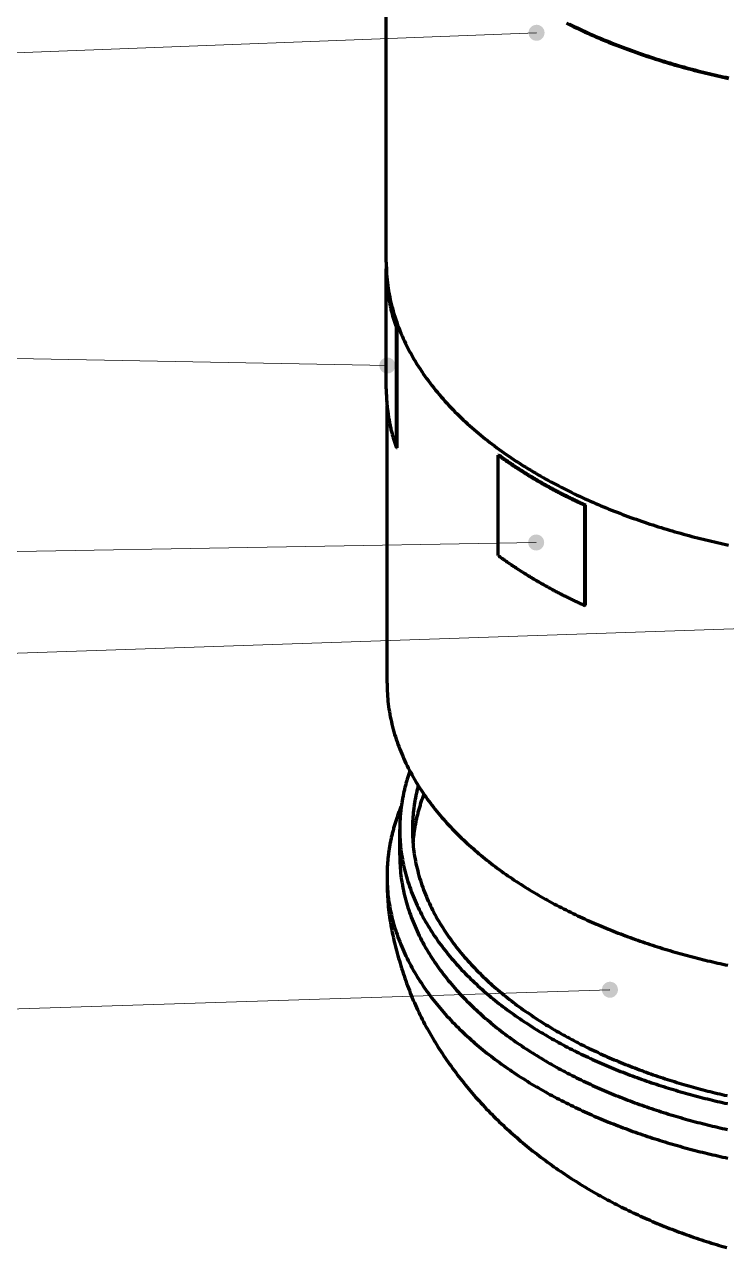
# Model space of a CAD drawing. Header units: millimetres. Extents: x 0 to 841, y 0 to 594.
# Drawn here: x 253.2 to 305.8, y 222.2 to 313.8 of the extents above; entities that cross this region are included whole.
import ezdxf

# ---------------------------------------------------------------- set-up
doc = ezdxf.new("R2010")
doc.units = ezdxf.units.MM
doc.layers.add('01-VISIBLE', color=7, linetype='CONTINUOUS', lineweight=70)
doc.layers.add('08-FINA', color=5, linetype='CONTINUOUS', lineweight=18)

msp = doc.modelspace()

# ---------------------------------------------------------------- hatches: boundary and pattern name
at = {"layer": '08-FINA'}
h = msp.add_hatch(color=7, dxfattribs=at)
h.dxf.hatch_style = 1
edge = h.paths.add_edge_path()
edge.add_arc((291.525, 313.132), 0.6, 0, 360)
h = msp.add_hatch(color=7, dxfattribs=at)
h.dxf.hatch_style = 1
edge = h.paths.add_edge_path()
edge.add_arc((280.352, 288.216), 0.6, 0, 360)
h = msp.add_hatch(color=7, dxfattribs=at)
h.dxf.hatch_style = 1
edge = h.paths.add_edge_path()
edge.add_arc((291.497, 274.962), 0.6, 0, 360)
h = msp.add_hatch(color=7, dxfattribs=at)
h.dxf.hatch_style = 1
edge = h.paths.add_edge_path()
edge.add_arc((297.021, 241.472), 0.6, 0, 360)

# ---------------------------------------------------------------- linework, layer by layer
at = {"layer": '01-VISIBLE'}
for p, q in [((280.269, 295.948), (280.269, 330.897)), ((280.269, 286.477), (280.269, 295.458)), ((281.091, 291.03), (281.032, 291.023)), ((281.032, 282.041), (281.032, 291.023)), ((281.091, 282.048), (281.091, 291.03)), ((280.329, 264.433), (280.329, 285.227)), ((281.091, 282.048), (281.032, 282.041)), ((288.698, 281.521), (288.651, 281.499)), ((288.651, 273.988), (288.651, 281.499)), ((295.188, 277.774), (295.151, 277.746)), ((295.151, 270.235), (295.151, 277.746)), ((295.188, 270.262), (295.188, 277.774)), ((295.188, 270.262), (295.151, 270.235)), ((281.279, 251.544), (281.279, 253.483))]:
    msp.add_line(p, q, dxfattribs=at)
for points in [[(293.764, 313.847), (293.959, 313.75), (294.155, 313.654), (294.351, 313.559), (294.548, 313.465), (294.745, 313.372), (294.943, 313.28), (295.141, 313.19), (295.34, 313.1), (295.539, 313.011), (295.738, 312.923), (295.938, 312.836), (296.138, 312.75), (296.339, 312.665), (296.54, 312.581), (296.742, 312.498), (296.944, 312.416), (297.146, 312.335), (297.349, 312.255), (297.552, 312.176), (297.755, 312.097), (297.959, 312.02), (298.163, 311.944), (298.368, 311.868), (298.572, 311.793), (298.777, 311.72), (298.983, 311.647), (299.189, 311.575), (299.395, 311.504), (299.601, 311.433), (299.808, 311.364), (300.015, 311.296), (300.222, 311.228), (300.429, 311.161), (300.637, 311.095), (300.845, 311.03), (301.053, 310.966), (301.262, 310.903), (301.471, 310.841), (301.68, 310.779), (301.889, 310.718), (302.099, 310.658), (302.309, 310.599), (302.519, 310.541), (302.729, 310.484), (302.939, 310.427), (303.15, 310.371), (303.361, 310.316), (303.572, 310.262), (303.783, 310.209), (303.995, 310.156), (304.207, 310.104), (304.419, 310.053), (304.631, 310.003), (304.843, 309.954), (305.056, 309.905), (305.268, 309.857), (305.481, 309.81), (305.694, 309.764), (305.907, 309.719)], [(293.998, 313.776), (294.194, 313.68), (294.39, 313.586), (294.586, 313.492), (294.783, 313.399), (294.98, 313.308), (295.178, 313.217), (295.377, 313.127), (295.575, 313.038), (295.775, 312.951), (295.974, 312.864), (296.174, 312.778), (296.375, 312.693), (296.575, 312.61), (296.777, 312.527), (296.978, 312.445), (297.18, 312.364), (297.383, 312.284), (297.585, 312.205), (297.788, 312.126), (297.992, 312.049), (298.196, 311.973), (298.4, 311.897), (298.604, 311.823), (298.809, 311.749), (299.014, 311.676), (299.219, 311.604), (299.425, 311.533), (299.631, 311.463), (299.838, 311.394), (300.044, 311.326), (300.251, 311.258), (300.458, 311.192), (300.666, 311.126), (300.873, 311.061), (301.081, 310.997), (301.29, 310.934), (301.498, 310.871), (301.707, 310.81), (301.916, 310.749), (302.125, 310.689), (302.335, 310.63), (302.544, 310.572), (302.754, 310.515), (302.965, 310.458), (303.175, 310.403), (303.385, 310.348), (303.596, 310.294), (303.807, 310.24), (304.019, 310.188), (304.23, 310.136), (304.442, 310.085), (304.653, 310.035), (304.865, 309.986), (305.077, 309.937), (305.29, 309.89), (305.502, 309.843), (305.715, 309.797), (305.928, 309.751)], [(280.269, 295.948), (280.271, 295.73), (280.276, 295.512), (280.285, 295.295), (280.298, 295.077), (280.314, 294.86), (280.334, 294.643), (280.358, 294.426), (280.385, 294.21), (280.416, 293.994), (280.45, 293.779), (280.488, 293.564), (280.529, 293.35), (280.574, 293.137), (280.622, 292.924), (280.673, 292.712), (280.728, 292.501), (280.786, 292.291), (280.847, 292.082), (280.912, 291.874), (280.979, 291.667), (281.05, 291.46), (281.124, 291.255), (281.201, 291.051), (281.281, 290.849), (281.363, 290.647), (281.449, 290.446), (281.537, 290.247), (281.629, 290.049), (281.723, 289.853), (281.819, 289.657), (281.919, 289.463), (282.02, 289.271), (282.125, 289.079), (282.232, 288.889), (282.341, 288.701), (282.453, 288.513), (282.566, 288.328), (282.683, 288.143), (282.801, 287.96), (282.922, 287.779), (283.045, 287.599), (283.169, 287.42), (283.296, 287.243), (283.425, 287.067), (283.556, 286.893), (283.689, 286.72), (283.824, 286.548), (283.96, 286.378), (284.098, 286.21), (284.238, 286.043), (284.38, 285.877), (284.523, 285.713), (284.668, 285.55), (284.815, 285.389), (284.963, 285.229), (285.113, 285.071), (285.264, 284.914), (285.417, 284.758), (285.571, 284.604), (285.726, 284.451), (285.883, 284.3), (286.041, 284.15), (286.2, 284.001), (286.361, 283.854), (286.523, 283.708), (286.686, 283.563), (286.851, 283.42), (287.016, 283.278), (287.183, 283.138), (287.35, 282.999), (287.519, 282.861), (287.689, 282.724), (287.86, 282.589), (288.032, 282.455), (288.205, 282.322), (288.379, 282.191), (288.554, 282.061), (288.729, 281.932), (288.906, 281.804), (289.084, 281.678), (289.262, 281.553), (289.441, 281.429), (289.622, 281.306), (289.803, 281.185), (289.984, 281.064), (290.167, 280.945), (290.35, 280.827), (290.534, 280.711), (290.719, 280.595), (290.904, 280.481), (291.091, 280.367), (291.278, 280.255), (291.465, 280.144), (291.653, 280.034), (291.842, 279.925), (292.032, 279.818), (292.222, 279.711), (292.413, 279.606), (292.604, 279.502), (292.796, 279.398), (292.989, 279.296), (293.182, 279.195), (293.375, 279.095), (293.569, 278.996), (293.764, 278.898), (293.959, 278.801), (294.155, 278.705), (294.351, 278.61), (294.548, 278.516), (294.745, 278.424), (294.943, 278.332), (295.141, 278.241), (295.34, 278.151), (295.539, 278.062), (295.738, 277.974), (295.938, 277.888), (296.138, 277.802), (296.339, 277.717), (296.54, 277.633), (296.742, 277.55), (296.944, 277.468), (297.146, 277.386), (297.349, 277.306), (297.552, 277.227), (297.755, 277.149), (297.959, 277.071), (298.163, 276.995), (298.368, 276.919), (298.572, 276.844), (298.777, 276.771), (298.983, 276.698), (299.189, 276.626), (299.395, 276.555), (299.601, 276.485), (299.808, 276.415), (300.015, 276.347), (300.222, 276.279), (300.429, 276.212), (300.637, 276.147), (300.845, 276.082), (301.053, 276.018), (301.262, 275.954), (301.471, 275.892), (301.68, 275.83), (301.889, 275.769), (302.099, 275.71), (302.309, 275.65), (302.519, 275.592), (302.729, 275.535), (302.939, 275.478), (303.15, 275.422), (303.361, 275.367), (303.572, 275.313), (303.783, 275.26), (303.995, 275.207), (304.207, 275.156), (304.419, 275.105), (304.631, 275.054), (304.843, 275.005), (305.056, 274.956), (305.268, 274.909), (305.481, 274.862), (305.694, 274.815), (305.907, 274.77)], [(280.271, 295.703), (280.27, 295.662), (280.27, 295.622), (280.269, 295.581), (280.269, 295.54), (280.269, 295.499), (280.269, 295.458)], [(280.269, 295.458), (280.269, 295.378), (280.27, 295.297), (280.271, 295.216), (280.273, 295.135), (280.275, 295.055), (280.278, 294.974), (280.281, 294.893), (280.285, 294.813), (280.289, 294.732), (280.294, 294.651), (280.299, 294.571), (280.305, 294.49), (280.311, 294.41), (280.318, 294.329), (280.325, 294.249), (280.333, 294.168), (280.341, 294.088), (280.35, 294.008), (280.359, 293.928), (280.369, 293.847), (280.379, 293.767), (280.389, 293.687), (280.401, 293.607), (280.412, 293.527), (280.424, 293.448), (280.437, 293.368), (280.45, 293.288), (280.464, 293.209), (280.478, 293.129), (280.492, 293.05), (280.507, 292.97), (280.523, 292.891), (280.539, 292.812), (280.555, 292.733), (280.572, 292.654), (280.589, 292.575), (280.607, 292.496), (280.625, 292.418), (280.644, 292.339), (280.663, 292.261), (280.683, 292.182), (280.703, 292.104), (280.724, 292.026), (280.745, 291.948), (280.766, 291.87), (280.788, 291.793), (280.811, 291.715), (280.833, 291.637), (280.857, 291.56), (280.88, 291.483), (280.905, 291.406), (280.929, 291.329), (280.954, 291.252), (280.98, 291.176), (281.005, 291.099), (281.032, 291.023)], [(280.399, 294.11), (280.407, 294.029), (280.417, 293.949), (280.426, 293.868), (280.436, 293.788), (280.447, 293.707), (280.458, 293.627), (280.47, 293.546), (280.482, 293.466), (280.494, 293.386), (280.507, 293.306), (280.521, 293.226), (280.535, 293.146), (280.549, 293.066), (280.564, 292.987), (280.58, 292.907), (280.596, 292.827), (280.612, 292.748), (280.629, 292.669), (280.647, 292.589), (280.664, 292.51), (280.683, 292.431), (280.702, 292.352), (280.721, 292.273), (280.741, 292.195), (280.761, 292.116), (280.781, 292.038), (280.803, 291.959), (280.824, 291.881), (280.846, 291.803), (280.869, 291.725), (280.891, 291.647), (280.915, 291.57), (280.939, 291.492), (280.963, 291.415), (280.987, 291.337), (281.013, 291.26), (281.038, 291.183), (281.064, 291.106), (281.091, 291.03)], [(281.171, 291.13), (281.157, 291.093), (281.144, 291.055), (281.13, 291.018), (281.117, 290.981), (281.104, 290.943), (281.091, 290.906)], [(280.269, 286.477), (280.269, 286.396), (280.27, 286.315), (280.271, 286.235), (280.273, 286.154), (280.275, 286.073), (280.278, 285.992), (280.281, 285.912), (280.285, 285.831), (280.289, 285.75), (280.294, 285.67), (280.299, 285.589), (280.305, 285.509), (280.311, 285.428), (280.318, 285.348), (280.325, 285.267), (280.333, 285.187), (280.341, 285.107), (280.35, 285.026), (280.359, 284.946), (280.369, 284.866), (280.379, 284.786), (280.389, 284.706), (280.401, 284.626), (280.412, 284.546), (280.424, 284.466), (280.437, 284.386), (280.45, 284.307), (280.464, 284.227), (280.478, 284.148), (280.492, 284.068), (280.507, 283.989), (280.523, 283.91), (280.539, 283.83), (280.555, 283.751), (280.572, 283.672), (280.589, 283.594), (280.607, 283.515), (280.625, 283.436), (280.644, 283.358), (280.663, 283.279), (280.683, 283.201), (280.703, 283.123), (280.724, 283.045), (280.745, 282.967), (280.766, 282.889), (280.788, 282.811), (280.811, 282.733), (280.833, 282.656), (280.857, 282.579), (280.88, 282.501), (280.905, 282.424), (280.929, 282.348), (280.954, 282.271), (280.98, 282.194), (281.005, 282.118), (281.032, 282.041)], [(288.651, 281.499), (288.716, 281.452), (288.782, 281.404), (288.847, 281.357), (288.913, 281.31), (288.979, 281.263), (289.044, 281.216), (289.11, 281.169), (289.177, 281.123), (289.243, 281.076), (289.309, 281.03), (289.376, 280.984), (289.442, 280.938), (289.509, 280.893), (289.576, 280.847), (289.643, 280.802), (289.71, 280.757), (289.777, 280.712), (289.844, 280.667), (289.912, 280.622), (289.979, 280.578), (290.047, 280.533), (290.115, 280.489), (290.182, 280.445), (290.25, 280.401), (290.318, 280.358), (290.387, 280.314), (290.455, 280.271), (290.523, 280.228), (290.592, 280.185), (290.66, 280.142), (290.729, 280.099), (290.798, 280.056), (290.866, 280.014), (290.935, 279.972), (291.004, 279.93), (291.073, 279.888), (291.143, 279.846), (291.212, 279.804), (291.281, 279.763), (291.351, 279.722), (291.421, 279.681), (291.49, 279.64), (291.56, 279.599), (291.63, 279.558), (291.7, 279.518), (291.77, 279.477), (291.84, 279.437), (291.91, 279.397), (291.981, 279.357), (292.051, 279.317), (292.121, 279.278), (292.192, 279.238), (292.263, 279.199), (292.333, 279.16), (292.404, 279.121), (292.475, 279.082), (292.546, 279.043), (292.617, 279.005), (292.688, 278.966), (292.76, 278.928), (292.831, 278.89), (292.902, 278.852), (292.974, 278.814), (293.045, 278.776), (293.117, 278.739), (293.189, 278.701), (293.26, 278.664), (293.332, 278.627), (293.404, 278.59), (293.476, 278.553), (293.548, 278.517), (293.62, 278.48), (293.692, 278.444), (293.765, 278.408), (293.837, 278.372), (293.91, 278.336), (293.982, 278.3), (294.055, 278.264), (294.127, 278.229), (294.2, 278.193), (294.273, 278.158), (294.346, 278.123), (294.418, 278.088), (294.491, 278.053), (294.565, 278.019), (294.638, 277.984), (294.711, 277.95), (294.784, 277.916), (294.857, 277.881), (294.931, 277.848), (295.004, 277.814), (295.078, 277.78), (295.151, 277.746)], [(288.698, 281.521), (288.763, 281.473), (288.829, 281.426), (288.894, 281.378), (288.96, 281.331), (289.025, 281.284), (289.091, 281.238), (289.157, 281.191), (289.223, 281.145), (289.289, 281.098), (289.355, 281.052), (289.422, 281.006), (289.488, 280.961), (289.555, 280.915), (289.622, 280.87), (289.688, 280.824), (289.755, 280.779), (289.823, 280.734), (289.89, 280.69), (289.957, 280.645), (290.024, 280.601), (290.092, 280.556), (290.16, 280.512), (290.227, 280.468), (290.295, 280.425), (290.363, 280.381), (290.431, 280.337), (290.499, 280.294), (290.567, 280.251), (290.636, 280.208), (290.704, 280.165), (290.773, 280.123), (290.841, 280.08), (290.91, 280.038), (290.979, 279.996), (291.048, 279.954), (291.117, 279.912), (291.186, 279.87), (291.255, 279.828), (291.324, 279.787), (291.394, 279.746), (291.463, 279.705), (291.533, 279.664), (291.603, 279.623), (291.672, 279.582), (291.742, 279.542), (291.812, 279.502), (291.882, 279.462), (291.952, 279.422), (292.023, 279.382), (292.093, 279.342), (292.163, 279.302), (292.234, 279.263), (292.304, 279.224), (292.375, 279.185), (292.446, 279.146), (292.516, 279.107), (292.587, 279.068), (292.658, 279.03), (292.729, 278.991), (292.8, 278.953), (292.872, 278.915), (292.943, 278.877), (293.014, 278.84), (293.086, 278.802), (293.157, 278.765), (293.229, 278.727), (293.3, 278.69), (293.372, 278.653), (293.444, 278.616), (293.516, 278.579), (293.588, 278.543), (293.66, 278.506), (293.732, 278.47), (293.804, 278.434), (293.876, 278.398), (293.949, 278.362), (294.021, 278.326), (294.093, 278.291), (294.166, 278.255), (294.239, 278.22), (294.311, 278.185), (294.384, 278.15), (294.457, 278.115), (294.53, 278.08), (294.603, 278.046), (294.676, 278.011), (294.749, 277.977), (294.822, 277.943), (294.895, 277.908), (294.968, 277.875), (295.042, 277.841), (295.115, 277.807), (295.188, 277.774)], [(288.651, 273.988), (288.716, 273.94), (288.782, 273.892), (288.847, 273.845), (288.913, 273.798), (288.979, 273.751), (289.044, 273.704), (289.11, 273.657), (289.177, 273.611), (289.243, 273.565), (289.309, 273.518), (289.376, 273.472), (289.442, 273.427), (289.509, 273.381), (289.576, 273.335), (289.643, 273.29), (289.71, 273.245), (289.777, 273.2), (289.844, 273.155), (289.912, 273.11), (289.979, 273.066), (290.047, 273.022), (290.115, 272.977), (290.182, 272.933), (290.25, 272.89), (290.318, 272.846), (290.387, 272.802), (290.455, 272.759), (290.523, 272.716), (290.592, 272.673), (290.66, 272.63), (290.729, 272.587), (290.798, 272.545), (290.866, 272.502), (290.935, 272.46), (291.004, 272.418), (291.073, 272.376), (291.143, 272.334), (291.212, 272.293), (291.281, 272.251), (291.351, 272.21), (291.421, 272.169), (291.49, 272.128), (291.56, 272.087), (291.63, 272.046), (291.7, 272.006), (291.77, 271.965), (291.84, 271.925), (291.91, 271.885), (291.981, 271.845), (292.051, 271.805), (292.121, 271.766), (292.192, 271.726), (292.263, 271.687), (292.333, 271.648), (292.404, 271.609), (292.475, 271.57), (292.546, 271.531), (292.617, 271.493), (292.688, 271.454), (292.76, 271.416), (292.831, 271.378), (292.902, 271.34), (292.974, 271.302), (293.045, 271.265), (293.117, 271.227), (293.189, 271.19), (293.26, 271.152), (293.332, 271.115), (293.404, 271.078), (293.476, 271.042), (293.548, 271.005), (293.62, 270.969), (293.692, 270.932), (293.765, 270.896), (293.837, 270.86), (293.91, 270.824), (293.982, 270.788), (294.055, 270.753), (294.127, 270.717), (294.2, 270.682), (294.273, 270.646), (294.346, 270.611), (294.418, 270.576), (294.491, 270.542), (294.565, 270.507), (294.638, 270.472), (294.711, 270.438), (294.784, 270.404), (294.857, 270.37), (294.931, 270.336), (295.004, 270.302), (295.078, 270.268), (295.151, 270.235)], [(280.329, 264.433), (280.33, 264.238), (280.335, 264.044), (280.342, 263.849), (280.352, 263.655), (280.365, 263.461), (280.381, 263.267), (280.4, 263.073), (280.422, 262.879), (280.446, 262.686), (280.474, 262.494), (280.504, 262.301), (280.537, 262.11), (280.573, 261.918), (280.611, 261.728), (280.653, 261.537), (280.697, 261.348), (280.743, 261.159), (280.793, 260.971), (280.844, 260.783), (280.899, 260.596), (280.956, 260.41), (281.016, 260.225), (281.078, 260.04), (281.143, 259.857), (281.21, 259.674), (281.279, 259.492), (281.351, 259.311), (281.425, 259.131), (281.502, 258.952), (281.58, 258.774), (281.661, 258.597), (281.744, 258.422), (281.83, 258.247), (281.917, 258.073), (282.006, 257.9), (282.098, 257.728), (282.191, 257.557), (282.287, 257.388), (282.384, 257.219), (282.484, 257.052), (282.585, 256.886), (282.688, 256.72), (282.793, 256.556), (282.899, 256.394), (283.007, 256.232), (283.117, 256.071), (283.229, 255.912), (283.342, 255.754), (283.457, 255.597), (283.574, 255.441), (283.692, 255.286), (283.811, 255.132), (283.932, 254.98), (284.055, 254.828), (284.178, 254.678), (284.304, 254.529), (284.43, 254.381), (284.558, 254.235), (284.687, 254.089), (284.818, 253.945), (284.95, 253.802), (285.083, 253.659), (285.217, 253.518), (285.352, 253.379), (285.489, 253.24), (285.626, 253.102), (285.765, 252.966), (285.905, 252.83), (286.046, 252.696), (286.188, 252.563), (286.331, 252.431), (286.475, 252.3), (286.62, 252.17), (286.766, 252.041), (286.912, 251.914), (287.06, 251.787), (287.209, 251.661), (287.359, 251.537), (287.509, 251.414), (287.66, 251.291), (287.812, 251.17), (287.965, 251.049), (288.119, 250.93), (288.274, 250.812), (288.429, 250.695), (288.585, 250.578), (288.742, 250.463), (288.9, 250.349), (289.058, 250.236), (289.217, 250.123), (289.377, 250.012), (289.537, 249.902), (289.698, 249.792), (289.86, 249.684), (290.022, 249.577), (290.185, 249.47), (290.348, 249.365), (290.513, 249.26), (290.677, 249.156), (290.843, 249.054), (291.009, 248.952), (291.175, 248.851), (291.342, 248.751), (291.509, 248.652), (291.678, 248.554), (291.846, 248.457), (292.015, 248.36), (292.185, 248.265), (292.355, 248.17), (292.525, 248.076), (292.697, 247.984), (292.868, 247.892), (293.04, 247.8), (293.212, 247.71), (293.385, 247.621), (293.559, 247.532), (293.732, 247.444), (293.906, 247.357), (294.081, 247.271), (294.256, 247.186), (294.431, 247.102), (294.607, 247.018), (294.783, 246.935), (294.96, 246.853), (295.136, 246.772), (295.314, 246.691), (295.491, 246.612), (295.669, 246.533), (295.847, 246.455), (296.026, 246.377), (296.205, 246.301), (296.384, 246.225), (296.564, 246.15), (296.744, 246.076), (296.924, 246.002), (297.105, 245.93), (297.285, 245.858), (297.467, 245.787), (297.648, 245.716), (297.83, 245.646), (298.012, 245.577), (298.194, 245.509), (298.376, 245.442), (298.559, 245.375), (298.742, 245.309), (298.926, 245.243), (299.109, 245.179), (299.293, 245.115), (299.477, 245.051), (299.661, 244.989), (299.846, 244.927), (300.031, 244.866), (300.216, 244.805), (300.401, 244.746), (300.586, 244.687), (300.772, 244.628), (300.958, 244.571), (301.144, 244.514), (301.33, 244.457), (301.517, 244.402), (301.704, 244.347), (301.89, 244.292), (302.078, 244.239), (302.265, 244.186), (302.452, 244.133), (302.64, 244.082), (302.828, 244.031), (303.016, 243.981), (303.204, 243.931), (303.392, 243.882), (303.581, 243.833), (303.77, 243.786), (303.958, 243.739), (304.147, 243.692), (304.337, 243.646), (304.526, 243.601), (304.715, 243.557), (304.905, 243.513), (305.095, 243.469), (305.285, 243.427), (305.475, 243.385), (305.665, 243.343), (305.855, 243.303)], [(282.036, 257.844), (282.009, 257.767), (281.983, 257.691), (281.958, 257.614), (281.932, 257.537), (281.908, 257.46), (281.883, 257.383), (281.859, 257.306), (281.836, 257.229), (281.813, 257.151), (281.79, 257.074), (281.768, 256.996), (281.747, 256.918), (281.726, 256.84), (281.705, 256.762), (281.685, 256.683), (281.665, 256.605), (281.646, 256.526), (281.627, 256.448), (281.608, 256.369), (281.591, 256.29), (281.573, 256.211), (281.556, 256.132), (281.54, 256.053), (281.524, 255.974), (281.509, 255.894), (281.494, 255.815), (281.479, 255.735), (281.465, 255.656), (281.452, 255.576), (281.439, 255.496), (281.426, 255.416), (281.414, 255.336), (281.403, 255.256), (281.392, 255.176), (281.381, 255.096), (281.371, 255.016), (281.362, 254.935), (281.353, 254.855), (281.345, 254.775), (281.337, 254.694), (281.329, 254.614), (281.322, 254.533), (281.316, 254.452), (281.31, 254.372), (281.304, 254.291), (281.3, 254.21), (281.295, 254.13), (281.291, 254.049), (281.288, 253.968), (281.285, 253.887), (281.283, 253.807), (281.281, 253.726), (281.28, 253.645), (281.279, 253.564), (281.279, 253.483)], [(282.665, 256.757), (282.644, 256.679), (282.624, 256.601), (282.604, 256.522), (282.585, 256.444), (282.566, 256.365), (282.548, 256.287), (282.53, 256.208), (282.513, 256.129), (282.496, 256.05), (282.48, 255.971), (282.464, 255.892), (282.449, 255.812), (282.434, 255.733), (282.42, 255.653), (282.406, 255.574), (282.393, 255.494), (282.38, 255.414), (282.368, 255.334), (282.356, 255.254), (282.345, 255.174), (282.334, 255.094), (282.324, 255.014), (282.314, 254.934), (282.305, 254.854), (282.296, 254.773), (282.288, 254.693), (282.28, 254.613), (282.273, 254.532), (282.267, 254.452), (282.261, 254.371), (282.255, 254.29), (282.25, 254.21), (282.246, 254.129), (282.242, 254.048), (282.238, 253.968), (282.235, 253.887), (282.233, 253.806), (282.231, 253.726), (282.23, 253.645), (282.229, 253.564), (282.229, 253.483)], [(283.085, 256.119), (283.056, 256.043), (283.029, 255.968), (283.001, 255.892), (282.974, 255.816), (282.947, 255.74), (282.921, 255.663), (282.896, 255.587), (282.87, 255.51), (282.846, 255.434), (282.821, 255.357), (282.797, 255.28), (282.774, 255.203), (282.751, 255.125), (282.728, 255.048), (282.706, 254.97), (282.685, 254.893), (282.664, 254.815), (282.643, 254.737), (282.623, 254.659), (282.603, 254.58), (282.584, 254.502), (282.566, 254.424), (282.547, 254.345), (282.53, 254.266), (282.512, 254.188), (282.496, 254.109), (282.479, 254.03), (282.464, 253.951), (282.448, 253.872), (282.434, 253.792), (282.419, 253.713), (282.406, 253.633), (282.392, 253.554), (282.38, 253.474), (282.367, 253.395), (282.356, 253.315), (282.345, 253.235), (282.334, 253.155), (282.324, 253.075), (282.314, 252.995), (282.305, 252.915), (282.296, 252.835), (282.288, 252.755), (282.28, 252.674), (282.273, 252.594), (282.267, 252.514)], [(281.4, 255.233), (281.369, 255.159), (281.339, 255.084), (281.309, 255.01), (281.28, 254.935), (281.251, 254.86), (281.222, 254.785), (281.194, 254.709), (281.166, 254.634), (281.139, 254.558), (281.112, 254.483), (281.086, 254.407), (281.059, 254.331), (281.034, 254.255), (281.009, 254.178), (280.984, 254.102), (280.959, 254.026), (280.935, 253.949), (280.912, 253.872), (280.889, 253.795), (280.866, 253.718), (280.844, 253.641), (280.822, 253.563), (280.801, 253.486), (280.78, 253.408), (280.76, 253.331), (280.74, 253.253), (280.72, 253.175), (280.701, 253.097), (280.683, 253.019), (280.664, 252.94), (280.647, 252.862), (280.629, 252.783), (280.613, 252.705), (280.596, 252.626), (280.581, 252.547), (280.565, 252.469), (280.55, 252.39), (280.536, 252.31), (280.522, 252.231), (280.509, 252.152), (280.496, 252.073), (280.483, 251.993), (280.471, 251.914), (280.459, 251.835), (280.448, 251.755), (280.438, 251.675), (280.428, 251.596), (280.418, 251.516), (280.409, 251.436), (280.4, 251.356), (280.392, 251.276), (280.384, 251.196), (280.377, 251.116), (280.371, 251.036), (280.364, 250.956), (280.359, 250.876), (280.354, 250.796), (280.349, 250.715), (280.345, 250.635), (280.341, 250.555), (280.338, 250.475), (280.335, 250.394), (280.333, 250.314), (280.331, 250.234), (280.33, 250.153), (280.329, 250.073), (280.329, 249.993)], [(281.279, 253.483), (281.28, 253.293), (281.284, 253.103), (281.292, 252.914), (281.301, 252.724), (281.314, 252.535), (281.33, 252.345), (281.348, 252.156), (281.369, 251.968), (281.393, 251.779), (281.42, 251.591), (281.45, 251.404), (281.482, 251.217), (281.517, 251.03), (281.554, 250.844), (281.595, 250.658), (281.638, 250.473), (281.683, 250.289), (281.731, 250.105), (281.782, 249.922), (281.835, 249.74), (281.891, 249.558), (281.949, 249.378), (282.01, 249.198), (282.073, 249.019), (282.138, 248.84), (282.206, 248.663), (282.276, 248.487), (282.348, 248.311), (282.423, 248.136), (282.5, 247.963), (282.579, 247.79), (282.66, 247.618), (282.743, 247.448), (282.828, 247.278), (282.915, 247.109), (283.005, 246.942), (283.096, 246.775), (283.189, 246.61), (283.284, 246.445), (283.381, 246.282), (283.48, 246.12), (283.58, 245.959), (283.683, 245.799), (283.787, 245.64), (283.892, 245.482), (284, 245.325), (284.108, 245.17), (284.219, 245.015), (284.331, 244.862), (284.445, 244.71), (284.56, 244.559), (284.676, 244.409), (284.794, 244.26), (284.914, 244.113), (285.035, 243.966), (285.157, 243.821), (285.28, 243.677), (285.405, 243.533), (285.531, 243.391), (285.658, 243.251), (285.787, 243.111), (285.917, 242.972), (286.048, 242.835), (286.18, 242.698), (286.313, 242.563), (286.447, 242.429), (286.583, 242.295), (286.719, 242.163), (286.857, 242.032), (286.995, 241.903), (287.134, 241.774), (287.275, 241.646), (287.416, 241.519), (287.559, 241.394), (287.702, 241.269), (287.846, 241.145), (287.991, 241.023), (288.137, 240.901), (288.284, 240.781), (288.432, 240.662), (288.58, 240.543), (288.729, 240.426), (288.879, 240.309), (289.03, 240.194), (289.182, 240.08), (289.334, 239.966), (289.487, 239.854), (289.641, 239.742), (289.795, 239.632), (289.95, 239.522), (290.106, 239.414), (290.263, 239.306), (290.42, 239.199), (290.577, 239.094), (290.736, 238.989), (290.895, 238.885), (291.054, 238.782), (291.214, 238.68), (291.375, 238.579), (291.537, 238.479), (291.698, 238.379), (291.861, 238.281), (292.024, 238.184), (292.187, 238.087), (292.351, 237.991), (292.516, 237.896), (292.681, 237.802), (292.846, 237.709), (293.012, 237.617), (293.178, 237.525), (293.345, 237.435), (293.513, 237.345), (293.68, 237.256), (293.849, 237.168), (294.017, 237.081), (294.186, 236.994), (294.356, 236.909), (294.526, 236.824), (294.696, 236.74), (294.867, 236.657), (295.038, 236.574), (295.209, 236.492), (295.381, 236.412), (295.553, 236.332), (295.726, 236.252), (295.899, 236.174), (296.072, 236.096), (296.245, 236.019), (296.419, 235.943), (296.594, 235.868), (296.768, 235.793), (296.943, 235.719), (297.118, 235.646), (297.294, 235.573), (297.47, 235.502), (297.646, 235.431), (297.822, 235.361), (297.999, 235.291), (298.176, 235.222), (298.353, 235.154), (298.531, 235.087), (298.709, 235.02), (298.887, 234.955), (299.065, 234.889), (299.244, 234.825), (299.423, 234.761), (299.602, 234.698), (299.781, 234.636), (299.961, 234.574), (300.14, 234.513), (300.321, 234.453), (300.501, 234.393), (300.681, 234.334), (300.862, 234.276), (301.043, 234.218), (301.224, 234.161), (301.405, 234.105), (301.587, 234.049), (301.769, 233.994), (301.951, 233.94), (302.133, 233.886), (302.315, 233.833), (302.498, 233.781), (302.68, 233.729), (302.863, 233.678), (303.046, 233.628), (303.23, 233.578), (303.413, 233.529), (303.597, 233.481), (303.781, 233.433), (303.964, 233.386), (304.149, 233.339), (304.333, 233.293), (304.517, 233.248), (304.702, 233.203), (304.886, 233.159), (305.071, 233.115), (305.256, 233.073), (305.441, 233.03), (305.627, 232.989), (305.812, 232.948)], [(282.229, 253.483), (282.23, 253.298), (282.234, 253.113), (282.241, 252.928), (282.251, 252.743), (282.263, 252.558), (282.279, 252.374), (282.296, 252.189), (282.317, 252.005), (282.341, 251.822), (282.367, 251.639), (282.395, 251.456), (282.427, 251.273), (282.461, 251.091), (282.497, 250.91), (282.537, 250.729), (282.579, 250.548), (282.623, 250.369), (282.67, 250.19), (282.719, 250.011), (282.771, 249.833), (282.826, 249.656), (282.882, 249.48), (282.941, 249.305), (283.003, 249.13), (283.067, 248.956), (283.133, 248.783), (283.201, 248.611), (283.272, 248.44), (283.344, 248.27), (283.419, 248.101), (283.496, 247.932), (283.575, 247.765), (283.656, 247.598), (283.74, 247.433), (283.825, 247.268), (283.912, 247.105), (284.001, 246.943), (284.091, 246.781), (284.184, 246.621), (284.279, 246.462), (284.375, 246.304), (284.473, 246.147), (284.573, 245.991), (284.674, 245.836), (284.777, 245.682), (284.882, 245.529), (284.988, 245.377), (285.096, 245.227), (285.205, 245.077), (285.316, 244.929), (285.428, 244.782), (285.542, 244.636), (285.657, 244.491), (285.773, 244.347), (285.891, 244.204), (286.01, 244.062), (286.13, 243.921), (286.252, 243.782), (286.375, 243.643), (286.499, 243.506), (286.624, 243.37), (286.751, 243.235), (286.879, 243.101), (287.007, 242.967), (287.137, 242.836), (287.268, 242.705), (287.4, 242.575), (287.533, 242.446), (287.667, 242.318), (287.802, 242.192), (287.938, 242.066), (288.075, 241.941), (288.213, 241.818), (288.352, 241.695), (288.492, 241.574), (288.632, 241.453), (288.774, 241.334), (288.916, 241.216), (289.059, 241.098), (289.203, 240.982), (289.348, 240.866), (289.493, 240.752), (289.64, 240.638), (289.787, 240.526), (289.934, 240.414), (290.083, 240.304), (290.232, 240.194), (290.382, 240.085), (290.533, 239.978), (290.684, 239.871), (290.836, 239.765), (290.988, 239.66), (291.142, 239.556), (291.295, 239.453), (291.45, 239.351), (291.605, 239.25), (291.76, 239.149), (291.916, 239.05), (292.073, 238.951), (292.23, 238.853), (292.388, 238.757), (292.547, 238.661), (292.705, 238.566), (292.865, 238.471), (293.025, 238.378), (293.185, 238.285), (293.346, 238.194), (293.507, 238.103), (293.669, 238.013), (293.831, 237.924), (293.994, 237.835), (294.157, 237.748), (294.321, 237.661), (294.485, 237.575), (294.649, 237.49), (294.814, 237.406), (294.979, 237.322), (295.145, 237.24), (295.311, 237.158), (295.477, 237.077), (295.644, 236.996), (295.811, 236.917), (295.979, 236.838), (296.147, 236.76), (296.315, 236.683), (296.484, 236.606), (296.653, 236.53), (296.822, 236.455), (296.991, 236.381), (297.161, 236.307), (297.332, 236.235), (297.502, 236.163), (297.673, 236.091), (297.844, 236.021), (298.016, 235.951), (298.187, 235.882), (298.359, 235.813), (298.532, 235.745), (298.704, 235.678), (298.877, 235.612), (299.05, 235.546), (299.224, 235.481), (299.397, 235.417), (299.571, 235.354), (299.745, 235.291), (299.92, 235.229), (300.094, 235.167), (300.269, 235.106), (300.444, 235.046), (300.62, 234.987), (300.795, 234.928), (300.971, 234.87), (301.147, 234.812), (301.323, 234.755), (301.499, 234.699), (301.676, 234.644), (301.853, 234.589), (302.03, 234.534), (302.207, 234.481), (302.385, 234.428), (302.562, 234.376), (302.74, 234.324), (302.918, 234.273), (303.096, 234.223), (303.274, 234.173), (303.453, 234.124), (303.632, 234.075), (303.811, 234.027), (303.99, 233.98), (304.169, 233.933), (304.348, 233.887), (304.528, 233.842), (304.707, 233.797), (304.887, 233.753), (305.067, 233.709), (305.247, 233.666), (305.427, 233.624), (305.608, 233.582), (305.788, 233.541)], [(281.279, 251.544), (281.28, 251.354), (281.284, 251.164), (281.292, 250.974), (281.301, 250.785), (281.314, 250.595), (281.33, 250.406), (281.348, 250.217), (281.369, 250.028), (281.393, 249.84), (281.42, 249.652), (281.45, 249.465), (281.482, 249.277), (281.517, 249.091), (281.554, 248.905), (281.595, 248.719), (281.638, 248.534), (281.683, 248.35), (281.731, 248.166), (281.782, 247.983), (281.835, 247.801), (281.891, 247.619), (281.949, 247.439), (282.01, 247.259), (282.073, 247.079), (282.138, 246.901), (282.206, 246.724), (282.276, 246.547), (282.348, 246.372), (282.423, 246.197), (282.5, 246.024), (282.579, 245.851), (282.66, 245.679), (282.743, 245.508), (282.828, 245.339), (282.915, 245.17), (283.005, 245.003), (283.096, 244.836), (283.189, 244.671), (283.284, 244.506), (283.381, 244.343), (283.48, 244.181), (283.58, 244.02), (283.683, 243.86), (283.787, 243.701), (283.892, 243.543), (284, 243.386), (284.108, 243.231), (284.219, 243.076), (284.331, 242.923), (284.445, 242.771), (284.56, 242.62), (284.676, 242.47), (284.794, 242.321), (284.914, 242.174), (285.035, 242.027), (285.157, 241.882), (285.28, 241.737), (285.405, 241.594), (285.531, 241.452), (285.658, 241.311), (285.787, 241.172), (285.917, 241.033), (286.048, 240.895), (286.18, 240.759), (286.313, 240.624), (286.447, 240.489), (286.583, 240.356), (286.719, 240.224), (286.857, 240.093), (286.995, 239.963), (287.134, 239.835), (287.275, 239.707), (287.416, 239.58), (287.559, 239.454), (287.702, 239.33), (287.846, 239.206), (287.991, 239.084), (288.137, 238.962), (288.284, 238.842), (288.432, 238.722), (288.58, 238.604), (288.729, 238.487), (288.879, 238.37), (289.03, 238.255), (289.182, 238.14), (289.334, 238.027), (289.487, 237.915), (289.641, 237.803), (289.795, 237.693), (289.95, 237.583), (290.106, 237.475), (290.263, 237.367), (290.42, 237.26), (290.577, 237.155), (290.736, 237.05), (290.895, 236.946), (291.054, 236.843), (291.214, 236.741), (291.375, 236.64), (291.537, 236.54), (291.698, 236.44), (291.861, 236.342), (292.024, 236.244), (292.187, 236.148), (292.351, 236.052), (292.516, 235.957), (292.681, 235.863), (292.846, 235.77), (293.012, 235.678), (293.178, 235.586), (293.345, 235.495), (293.513, 235.406), (293.68, 235.317), (293.849, 235.229), (294.017, 235.141), (294.186, 235.055), (294.356, 234.969), (294.526, 234.885), (294.696, 234.801), (294.867, 234.717), (295.038, 234.635), (295.209, 234.553), (295.381, 234.472), (295.553, 234.392), (295.726, 234.313), (295.899, 234.235), (296.072, 234.157), (296.245, 234.08), (296.419, 234.004), (296.594, 233.928), (296.768, 233.854), (296.943, 233.78), (297.118, 233.707), (297.294, 233.634), (297.47, 233.563), (297.646, 233.492), (297.822, 233.421), (297.999, 233.352), (298.176, 233.283), (298.353, 233.215), (298.531, 233.148), (298.709, 233.081), (298.887, 233.015), (299.065, 232.95), (299.244, 232.886), (299.423, 232.822), (299.602, 232.759), (299.781, 232.696), (299.961, 232.635), (300.14, 232.574), (300.321, 232.513), (300.501, 232.454), (300.681, 232.395), (300.862, 232.336), (301.043, 232.279), (301.224, 232.222), (301.405, 232.166), (301.587, 232.11), (301.769, 232.055), (301.951, 232.001), (302.133, 231.947), (302.315, 231.894), (302.498, 231.842), (302.68, 231.79), (302.863, 231.739), (303.046, 231.689), (303.23, 231.639), (303.413, 231.59), (303.597, 231.541), (303.781, 231.494), (303.964, 231.446), (304.149, 231.4), (304.333, 231.354), (304.517, 231.309), (304.702, 231.264), (304.886, 231.22), (305.071, 231.176), (305.256, 231.133), (305.441, 231.091), (305.627, 231.05), (305.812, 231.009)], [(280.329, 249.993), (280.33, 249.798), (280.335, 249.603), (280.342, 249.409), (280.352, 249.215), (280.365, 249.02), (280.381, 248.826), (280.4, 248.633), (280.422, 248.439), (280.446, 248.246), (280.474, 248.054), (280.504, 247.861), (280.537, 247.669), (280.573, 247.478), (280.611, 247.287), (280.653, 247.097), (280.697, 246.908), (280.743, 246.719), (280.793, 246.53), (280.844, 246.343), (280.899, 246.156), (280.956, 245.97), (281.016, 245.785), (281.078, 245.6), (281.143, 245.417), (281.21, 245.234), (281.279, 245.052), (281.351, 244.871), (281.425, 244.691), (281.502, 244.512), (281.58, 244.334), (281.661, 244.157), (281.744, 243.981), (281.83, 243.806), (281.917, 243.632), (282.006, 243.46), (282.098, 243.288), (282.191, 243.117), (282.287, 242.948), (282.384, 242.779), (282.484, 242.612), (282.585, 242.445), (282.688, 242.28), (282.793, 242.116), (282.899, 241.953), (283.007, 241.792), (283.117, 241.631), (283.229, 241.472), (283.342, 241.313), (283.457, 241.156), (283.574, 241), (283.692, 240.846), (283.811, 240.692), (283.932, 240.54), (284.055, 240.388), (284.178, 240.238), (284.304, 240.089), (284.43, 239.941), (284.558, 239.795), (284.687, 239.649), (284.818, 239.505), (284.95, 239.361), (285.083, 239.219), (285.217, 239.078), (285.352, 238.938), (285.489, 238.8), (285.626, 238.662), (285.765, 238.526), (285.905, 238.39), (286.046, 238.256), (286.188, 238.123), (286.331, 237.991), (286.475, 237.86), (286.62, 237.73), (286.766, 237.601), (286.912, 237.474), (287.06, 237.347), (287.209, 237.221), (287.359, 237.097), (287.509, 236.973), (287.66, 236.851), (287.812, 236.73), (287.965, 236.609), (288.119, 236.49), (288.274, 236.372), (288.429, 236.254), (288.585, 236.138), (288.742, 236.023), (288.9, 235.909), (289.058, 235.795), (289.217, 235.683), (289.377, 235.572), (289.537, 235.462), (289.698, 235.352), (289.86, 235.244), (290.022, 235.137), (290.185, 235.03), (290.348, 234.925), (290.513, 234.82), (290.677, 234.716), (290.843, 234.614), (291.009, 234.512), (291.175, 234.411), (291.342, 234.311), (291.509, 234.212), (291.678, 234.114), (291.846, 234.017), (292.015, 233.92), (292.185, 233.825), (292.355, 233.73), (292.525, 233.636), (292.697, 233.543), (292.868, 233.451), (293.04, 233.36), (293.212, 233.27), (293.385, 233.181), (293.559, 233.092), (293.732, 233.004), (293.906, 232.917), (294.081, 232.831), (294.256, 232.746), (294.431, 232.661), (294.607, 232.578), (294.783, 232.495), (294.96, 232.413), (295.136, 232.332), (295.314, 232.251), (295.491, 232.172), (295.669, 232.093), (295.847, 232.015), (296.026, 231.937), (296.205, 231.861), (296.384, 231.785), (296.564, 231.71), (296.744, 231.636), (296.924, 231.562), (297.105, 231.49), (297.285, 231.418), (297.467, 231.346), (297.648, 231.276), (297.83, 231.206), (298.012, 231.137), (298.194, 231.069), (298.376, 231.001), (298.559, 230.935), (298.742, 230.868), (298.926, 230.803), (299.109, 230.738), (299.293, 230.675), (299.477, 230.611), (299.661, 230.549), (299.846, 230.487), (300.031, 230.426), (300.216, 230.365), (300.401, 230.306), (300.586, 230.247), (300.772, 230.188), (300.958, 230.13), (301.144, 230.073), (301.33, 230.017), (301.517, 229.962), (301.704, 229.907), (301.89, 229.852), (302.078, 229.799), (302.265, 229.746), (302.452, 229.693), (302.64, 229.642), (302.828, 229.591), (303.016, 229.54), (303.204, 229.491), (303.392, 229.442), (303.581, 229.393), (303.77, 229.346), (303.958, 229.298), (304.147, 229.252), (304.337, 229.206), (304.526, 229.161), (304.715, 229.116), (304.905, 229.073), (305.095, 229.029), (305.285, 228.987), (305.475, 228.945), (305.665, 228.903), (305.855, 228.862)], [(280.33, 249.841), (280.331, 249.644), (280.333, 249.448), (280.337, 249.251), (280.341, 249.055), (280.348, 248.858), (280.356, 248.662), (280.366, 248.465), (280.377, 248.269), (280.391, 248.073), (280.407, 247.877), (280.425, 247.681), (280.444, 247.485), (280.466, 247.29), (280.49, 247.095), (280.517, 246.9), (280.545, 246.706), (280.576, 246.511), (280.608, 246.317), (280.643, 246.124), (280.681, 245.931), (280.72, 245.738), (280.761, 245.546), (280.804, 245.354), (280.849, 245.163), (280.895, 244.972), (280.943, 244.781), (280.992, 244.591), (281.042, 244.4), (281.093, 244.21), (281.145, 244.021), (281.198, 243.831), (281.252, 243.642), (281.306, 243.454), (281.362, 243.265), (281.42, 243.077), (281.478, 242.889), (281.538, 242.702), (281.599, 242.515), (281.661, 242.329), (281.725, 242.143), (281.791, 241.958), (281.859, 241.773), (281.928, 241.589), (281.999, 241.406), (282.072, 241.223), (282.146, 241.041), (282.22, 240.859), (282.295, 240.677), (282.373, 240.497), (282.453, 240.317), (282.534, 240.138), (282.617, 239.959), (282.701, 239.782), (282.787, 239.605), (282.874, 239.429), (282.962, 239.253), (283.052, 239.078), (283.144, 238.904), (283.237, 238.731), (283.331, 238.558), (283.426, 238.386), (283.523, 238.215), (283.622, 238.045), (283.721, 237.875), (283.822, 237.707), (283.924, 237.539), (284.027, 237.371), (284.132, 237.205), (284.238, 237.039), (284.345, 236.874), (284.453, 236.71), (284.562, 236.546), (284.672, 236.384), (284.783, 236.221), (284.896, 236.06), (285.009, 235.9), (285.124, 235.74), (285.239, 235.581), (285.356, 235.422), (285.473, 235.265), (285.592, 235.108), (285.712, 234.952), (285.833, 234.797), (285.954, 234.642), (286.077, 234.489), (286.201, 234.336), (286.325, 234.184), (286.451, 234.033), (286.578, 233.882), (286.705, 233.733), (286.834, 233.584), (286.963, 233.436), (287.094, 233.289), (287.225, 233.143), (287.357, 232.997), (287.491, 232.853), (287.625, 232.709), (287.76, 232.566), (287.896, 232.424), (288.033, 232.283), (288.17, 232.143), (288.309, 232.003), (288.448, 231.864), (288.589, 231.727), (288.73, 231.59), (288.872, 231.454), (289.015, 231.319), (289.158, 231.185), (289.303, 231.051), (289.448, 230.919), (289.594, 230.787), (289.741, 230.656), (289.888, 230.526), (290.037, 230.397), (290.186, 230.269), (290.335, 230.141), (290.486, 230.015), (290.637, 229.889), (290.789, 229.765), (290.942, 229.641), (291.095, 229.518), (291.249, 229.395), (291.404, 229.274), (291.559, 229.154), (291.715, 229.034), (291.872, 228.915), (292.029, 228.797), (292.187, 228.68), (292.346, 228.564), (292.505, 228.449), (292.665, 228.334), (292.825, 228.22), (292.986, 228.108), (293.148, 227.996), (293.31, 227.884), (293.473, 227.774), (293.636, 227.665), (293.8, 227.556), (293.964, 227.448), (294.129, 227.342), (294.295, 227.235), (294.461, 227.13), (294.628, 227.026), (294.795, 226.922), (294.963, 226.82), (295.131, 226.718), (295.299, 226.617), (295.469, 226.517), (295.638, 226.417), (295.808, 226.319), (295.979, 226.221), (296.15, 226.124), (296.322, 226.028), (296.494, 225.933), (296.666, 225.839), (296.839, 225.746), (297.013, 225.653), (297.187, 225.561), (297.361, 225.47), (297.536, 225.38), (297.711, 225.291), (297.886, 225.202), (298.062, 225.115), (298.239, 225.028), (298.416, 224.942), (298.593, 224.857), (298.77, 224.772), (298.948, 224.689), (299.127, 224.606), (299.306, 224.524), (299.485, 224.443), (299.664, 224.363), (299.844, 224.283), (300.024, 224.205), (300.205, 224.127), (300.386, 224.05), (300.567, 223.974), (300.749, 223.898), (300.93, 223.824), (301.113, 223.75), (301.295, 223.677), (301.478, 223.605), (301.661, 223.534), (301.845, 223.463), (302.029, 223.393), (302.213, 223.325), (302.397, 223.256), (302.582, 223.189), (302.767, 223.123), (302.952, 223.057), (303.138, 222.992), (303.324, 222.928), (303.51, 222.865), (303.696, 222.802), (303.883, 222.74), (304.07, 222.68), (304.257, 222.619), (304.445, 222.56), (304.632, 222.502), (304.82, 222.444), (305.009, 222.387), (305.197, 222.331), (305.386, 222.275), (305.575, 222.221), (305.764, 222.167)]]:
    msp.add_lwpolyline(points, dxfattribs=at)
at = {"layer": '08-FINA'}
for p, q in [((51.497, 303.866), (291.525, 313.132)), ((51.499, 292.606), (280.352, 288.216)), ((51.499, 270.771), (291.497, 274.962)), ((51.497, 259.845), (315.997, 268.816)), ((51.498, 233.534), (297.021, 241.472))]:
    msp.add_line(p, q, dxfattribs=at)

doc.saveas('drawing.dxf')
